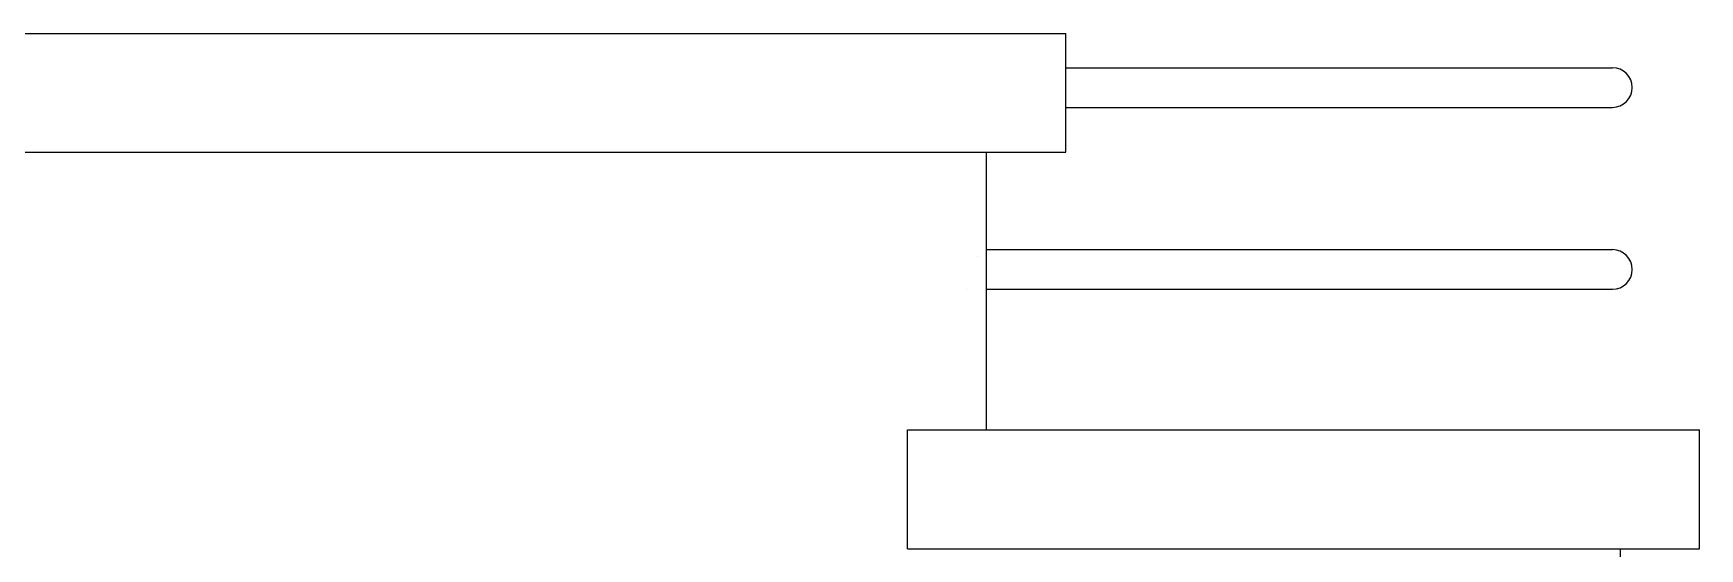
# Model space of a CAD drawing. Extents: x 32549 to 39694, y 7645 to 11950.
# Drawn here: x 34440.8 to 34651.2, y 8705.2 to 8770.2 of the extents above; entities that cross this region are included whole.
import ezdxf

# ---------------------------------------------------------------- set-up
doc = ezdxf.new("R2010")
doc.units = 0
doc.header["$LTSCALE"] = 80
doc.header["$MEASUREMENT"] = 0
for name, color, linetype in [('C2', 2, 'CONTINUOUS'), ('PAINT', 11, 'CONTINUOUS'), ('RAILING', 4, 'CONTINUOUS')]:
    doc.layers.add(name, color=color, linetype=linetype)

msp = doc.modelspace()

# ---------------------------------------------------------------- linework, layer by layer
at = {"layer": 'C2'}
for p, q in [((34256.15, 8770.17), (34571.15, 8770.17)), ((34571.15, 8755.17), (34571.15, 8770.17)), ((34256.15, 8755.17), (34571.15, 8755.17)), ((34561.15, 8720.17), (34561.15, 8755.17)), ((34551.15, 8720.17), (34651.15, 8720.17)), ((34551.15, 8705.17), (34551.15, 8720.17)), ((34651.15, 8705.17), (34651.15, 8720.17)), ((34551.15, 8705.17), (34651.15, 8705.17)), ((34641.15, 8020.17), (34641.15, 8705.17))]:
    msp.add_line(p, q, dxfattribs=at)
at = {"layer": 'PAINT'}
for p, q in [((34560.04, 8742.05), (34560.04, 8742.05)), ((34558.59, 8737.81), (34558.59, 8737.81))]:
    msp.add_line(p, q, dxfattribs=at)
at = {"layer": 'RAILING'}
for p, q in [((34571.15, 8765.84), (34640.14, 8765.84)), ((34571.15, 8760.84), (34640.14, 8760.84)), ((34561.15, 8742.89), (34640.14, 8742.89)), ((34561.15, 8737.89), (34640.14, 8737.89))]:
    msp.add_line(p, q, dxfattribs=at)
for centre in [(34640.14, 8763.34), (34640.14, 8740.39)]:
    msp.add_arc(centre, 2.5, 270, 90, dxfattribs=at)

doc.saveas('drawing.dxf')
